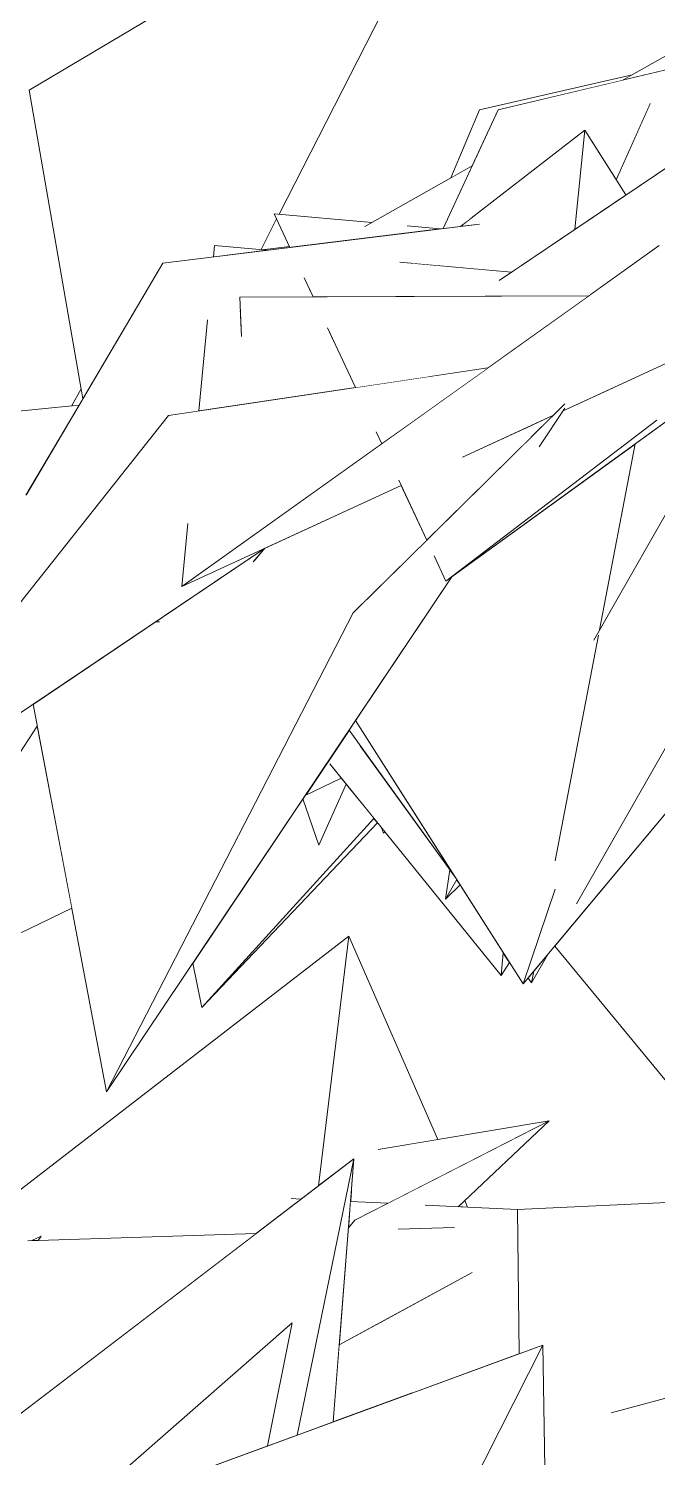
# Model space of a CAD drawing. Header units: millimetres. Extents: x -9413 to 8527, y -300 to 11224.
# Drawn here: x -8848 to -8540, y 3392 to 4091 of the extents above; entities that cross this region are included whole.
import ezdxf

# ---------------------------------------------------------------- set-up
doc = ezdxf.new("R2010")
doc.units = ezdxf.units.MM
doc.header["$MEASUREMENT"] = 0
doc.linetypes.add('Wipeout_Contour', pattern=[1000, 0, -1000])
doc.layers.add('Interior - Furniture', color=7, linetype='Continuous')
doc.layers.add('Interior - Furniture _Pen_No__4', color=7, linetype='Continuous', lineweight=20, true_color=0x029e21)

# ---------------------------------------------------------------- blocks, each defined once
blk = doc.blocks.new('Section Elem_40_6')
at = {"color": 254, "linetype": 'Wipeout_Contour', "lineweight": 0, "ltscale": 28388.756134}
blk.add_wipeout([(-8532.31, 4079.74), (-8556.97, 4065.74), (-8536.38, 4070.63)], dxfattribs=at).dxf.layer = 'Interior - Furniture'
at = {"color": 254, "linetype": 'Wipeout_Contour', "lineweight": 0, "ltscale": 28200.010984}
blk.add_wipeout([(-8714.63, 3518.17), (-8719.36, 3518.4), (-8716.74, 3516.56)], dxfattribs=at).dxf.layer = 'Interior - Furniture'
at = {"color": 254, "linetype": 'Wipeout_Contour', "lineweight": 0, "ltscale": 37473.299985}
blk.add_wipeout([(-8690.44, 3517), (-8691.45, 3504.16), (-8688.33, 3507.83), (-8672.13, 3516.11)], dxfattribs=at).dxf.layer = 'Interior - Furniture'
at = {"color": 254, "linetype": 'Wipeout_Contour', "lineweight": 0, "ltscale": 28531.875223}
blk.add_wipeout([(-8846.28, 3497.87), (-8843.16, 3497.96), (-8841.73, 3500.1)], dxfattribs=at).dxf.layer = 'Interior - Furniture'
at = {"color": 254, "linetype": 'Wipeout_Contour', "lineweight": 0, "ltscale": 74534.030924}
blk.add_wipeout([(-8630.93, 3482.31), (-8678.27, 3456.47), (-8660.11, 3423.39), (-8607.94, 3442.51), (-8608.72, 3513.03), (-8653.77, 3515.22), (-8658.69, 3503.7), (-8639.59, 3504.29)], dxfattribs=at).dxf.layer = 'Interior - Furniture'
at = {"color": 254, "linetype": 'Wipeout_Contour', "lineweight": 0, "ltscale": 47529.505578}
blk.add_wipeout([(-8965.24, 3299.8), (-8911.03, 3329.39), (-8927.8, 3355.24), (-8736.75, 3501.27), (-8848.21, 3497.81)], dxfattribs=at).dxf.layer = 'Interior - Furniture'
at = {"color": 254, "linetype": 'Wipeout_Contour', "lineweight": 0, "ltscale": 27969.60498}
blk.add_wipeout([(-8634.48, 3517.41), (-8637.63, 3514.43), (-8633.08, 3514.21)], dxfattribs=at).dxf.layer = 'Interior - Furniture'
at = {"color": 254, "linetype": 'Wipeout_Contour', "lineweight": 0, "ltscale": 92234.158387}
blk.add_wipeout([(-8608.72, 3513.03), (-8607.94, 3442.51), (-8596.34, 3446.77), (-8594.71, 3347.77), (-8594.78, 3347.66), (-8577.95, 3364.62), (-8580.89, 3368.04), (-8562.75, 3413.55), (-8517, 3426.02), (-8421.71, 3521.99)], dxfattribs=at).dxf.layer = 'Interior - Furniture'
at = {"color": 254, "linetype": 'Wipeout_Contour', "lineweight": 0, "ltscale": 46693.229498}
blk.add_wipeout([(-8694.26, 3468.29), (-8695.94, 3446.82), (-8630.93, 3482.31), (-8639.59, 3504.29), (-8667.05, 3503.44)], dxfattribs=at).dxf.layer = 'Interior - Furniture'
at = {"color": 254, "linetype": 'Wipeout_Contour', "lineweight": 0, "ltscale": 28195.372633}
blk.add_wipeout([(-8828.51, 3361.64), (-8731, 3397.39), (-8718.91, 3457.66)], dxfattribs=at).dxf.layer = 'Interior - Furniture'
at = {"color": 254, "linetype": 'Wipeout_Contour', "lineweight": 0, "ltscale": 123106.913059}
blk.add_wipeout([(-8691.14, 3646.79), (-8914.87, 3474.38), (-8894.53, 3474.11), (-8848.96, 3496.54), (-8848.21, 3497.81), (-8846.28, 3497.87), (-8841.73, 3500.1), (-8843.16, 3497.96), (-8736.75, 3501.27), (-8716.74, 3516.56), (-8719.36, 3518.4), (-8714.63, 3518.17), (-8706.06, 3524.73)], dxfattribs=at).dxf.layer = 'Interior - Furniture'
at = {"color": 254, "linetype": 'Wipeout_Contour', "lineweight": 0, "ltscale": 37350.363339}
blk.add_wipeout([(-8695.94, 3446.82), (-8698.88, 3409.17), (-8660.11, 3423.39), (-8678.27, 3456.47)], dxfattribs=at).dxf.layer = 'Interior - Furniture'
at = {"color": 254, "linetype": 'Wipeout_Contour', "lineweight": 0, "ltscale": 54878.883406}
blk.add_wipeout([(-8562.75, 3413.55), (-8580.89, 3368.04), (-8526.18, 3304.21), (-8526.06, 3304.22), (-8426.11, 3297.64), (-8427.67, 3450.35)], dxfattribs=at).dxf.layer = 'Interior - Furniture'
at = {"layer": 'Interior - Furniture _Pen_No__4', "linetype": 'Continuous'}
blk.add_line((-8562.77, 3413.55), (-8427.67, 3450.35), dxfattribs=at)
at = {"color": 254, "linetype": 'Wipeout_Contour', "lineweight": 0, "ltscale": 56293.718101}
blk.add_wipeout([(-8706.06, 3524.73), (-8688.81, 3537.92), (-8690.03, 3522.28), (-8676.81, 3542.43), (-8647.58, 3547.32), (-8691.14, 3646.79)], dxfattribs=at).dxf.layer = 'Interior - Furniture'
at = {"color": 254, "linetype": 'Wipeout_Contour', "lineweight": 0, "ltscale": 28349.308015}
blk.add_wipeout([(-8763.1, 3611.84), (-8677.17, 3702.3), (-8678.9, 3704.44)], dxfattribs=at).dxf.layer = 'Interior - Furniture'
at = {"color": 254, "linetype": 'Wipeout_Contour', "lineweight": 0, "ltscale": 74755.061614}
blk.add_wipeout([(-8691.45, 3504.16), (-8694.26, 3468.29), (-8667.05, 3503.44), (-8658.69, 3503.7), (-8653.77, 3515.22), (-8637.63, 3514.43), (-8593.26, 3556.42), (-8688.33, 3507.83)], dxfattribs=at).dxf.layer = 'Interior - Furniture'
at = {"layer": 'Interior - Furniture _Pen_No__4', "linetype": 'Continuous'}
blk.add_line((-8667.06, 3503.44), (-8639.58, 3504.29), dxfattribs=at)
at = {"color": 254, "linetype": 'Wipeout_Contour', "lineweight": 0, "ltscale": 66243.592156}
blk.add_wipeout([(-8767.59, 3633.54), (-8763.1, 3611.84), (-8678.9, 3704.44), (-8690.99, 3719.36), (-8692.51, 3721.25), (-8705.88, 3691.35), (-8713.65, 3713.99)], dxfattribs=at).dxf.layer = 'Interior - Furniture'
at = {"color": 254, "linetype": 'Wipeout_Contour', "lineweight": 0, "ltscale": 56117.575059}
blk.add_wipeout([(-8690.44, 3517), (-8672.13, 3516.11), (-8643.88, 3530.55), (-8593.26, 3556.42), (-8676.81, 3542.43), (-8690.03, 3522.28)], dxfattribs=at).dxf.layer = 'Interior - Furniture'
at = {"layer": 'Interior - Furniture _Pen_No__4', "linetype": 'Continuous'}
for p, q in [((-8676.82, 3542.43), (-8593.26, 3556.42)), ((-8593.26, 3556.42), (-8637.63, 3514.43)), ((-8633.08, 3514.21), (-8634.48, 3517.41)), ((-8421.71, 3521.99), (-8608.72, 3513.03)), ((-8653.78, 3515.22), (-8608.72, 3513.03))]:
    blk.add_line(p, q, dxfattribs=at)
at = {"color": 254, "linetype": 'Wipeout_Contour', "lineweight": 0, "ltscale": 75653.861078}
blk.add_wipeout([(-8689.1, 3804.96), (-8809.71, 3570.71), (-8640.83, 3822.59), (-8643.69, 3820.52), (-8649.5, 3832.95), (-8598.14, 3886.26), (-8585.49, 3905.12), (-8585.5, 3907.26)], dxfattribs=at).dxf.layer = 'Interior - Furniture'
at = {"color": 254, "linetype": 'Wipeout_Contour', "lineweight": 0, "ltscale": 84902.862138}
blk.add_wipeout([(-8927.8, 3355.24), (-8894.46, 3303.86), (-8859.89, 3334.15), (-8866.33, 3347.77), (-8828.51, 3361.64), (-8718.91, 3457.66), (-8731, 3397.39), (-8716.47, 3402.72), (-8688.81, 3537.92)], dxfattribs=at).dxf.layer = 'Interior - Furniture'
at = {"layer": 'Interior - Furniture _Pen_No__4', "linetype": 'Continuous'}
for p, q in [((-8848.21, 3497.81), (-8736.75, 3501.27)), ((-8846.28, 3497.87), (-8841.73, 3500.1)), ((-8841.73, 3500.1), (-8843.16, 3497.96))]:
    blk.add_line(p, q, dxfattribs=at)
at = {"color": 254, "linetype": 'Wipeout_Contour', "lineweight": 0, "ltscale": 28322.385856}
blk.add_wipeout([(-8591.14, 3901.69), (-8605.49, 3895.07), (-8602.03, 3890.93)], dxfattribs=at).dxf.layer = 'Interior - Furniture'
at = {"color": 254, "linetype": 'Wipeout_Contour', "lineweight": 0, "ltscale": 104897.829009}
blk.add_wipeout([(-8792.27, 3796.25), (-8845.71, 3760.26), (-8809.71, 3570.71), (-8689.1, 3804.96), (-8653.05, 3840.55), (-8665.58, 3867.35), (-8737.93, 3830.07), (-8732.35, 3836.58), (-8732.53, 3836.5), (-8785.8, 3800.61), (-8783.88, 3800.59)], dxfattribs=at).dxf.layer = 'Interior - Furniture'
at = {"color": 254, "linetype": 'Wipeout_Contour', "lineweight": 0, "ltscale": 28001.000448}
blk.add_wipeout([(-8601.81, 3623.9), (-8593.83, 3637.91), (-8600.7, 3629.7)], dxfattribs=at).dxf.layer = 'Interior - Furniture'
at = {"color": 254, "linetype": 'Wipeout_Contour', "lineweight": 0, "ltscale": 28081.61307}
blk.add_wipeout([(-8688.81, 3537.92), (-8716.47, 3402.72), (-8698.88, 3409.17)], dxfattribs=at).dxf.layer = 'Interior - Furniture'
at = {"layer": 'Interior - Furniture _Pen_No__4', "linetype": 'Continuous'}
for p, q in [((-8763.1, 3611.84), (-8767.59, 3633.54)), ((-8688.33, 3507.83), (-8593.26, 3556.42)), ((-8719.38, 3518.4), (-8714.63, 3518.17)), ((-8690.44, 3517), (-8672.13, 3516.11)), ((-8691.45, 3504.16), (-8688.33, 3507.83))]:
    blk.add_line(p, q, dxfattribs=at)
at = {"color": 254, "linetype": 'Wipeout_Contour', "lineweight": 0, "ltscale": 143709.0959}
blk.add_wipeout([(-8849.15, 3862.62), (-8849.01, 3862.67), (-8763.91, 3911.66), (-8760.38, 3948.33), (-8744.32, 3953.16), (-8744.61, 3959.42), (-8723.15, 3959.52), (-8710.44, 3963.33), (-8713.03, 3968.87), (-8674.25, 3974.2), (-8666.25, 3976.61), (-8660.53, 3976.09), (-8645.65, 3978.14), (-8627.31, 3995.27), (-8782.21, 3976.17)], dxfattribs=at).dxf.layer = 'Interior - Furniture'
at = {"color": 254, "linetype": 'Wipeout_Contour', "lineweight": 0, "ltscale": 65792.081901}
blk.add_wipeout([(-8685.79, 3740.19), (-8700.54, 3731.15), (-8616.71, 3627.64), (-8615.62, 3638.64), (-8636.76, 3671.87), (-8643.89, 3664.94), (-8641.85, 3679.34)], dxfattribs=at).dxf.layer = 'Interior - Furniture'
at = {"color": 254, "linetype": 'Wipeout_Contour', "lineweight": 0, "ltscale": 28005.853258}
blk.add_wipeout([(-8600.7, 3629.7), (-8603.54, 3626.29), (-8601.81, 3623.9)], dxfattribs=at).dxf.layer = 'Interior - Furniture'
at = {"color": 254, "linetype": 'Wipeout_Contour', "lineweight": 0, "ltscale": 102928.805809}
blk.add_wipeout([(-8866.33, 3347.77), (-8859.89, 3334.15), (-8830.81, 3359.63), (-8780.48, 3278.22), (-8750.17, 3297.47), (-8750.32, 3296.15), (-8750.68, 3295.5), (-8672.09, 3365.28), (-8655.59, 3339.27), (-8647.51, 3345.23), (-8596.34, 3446.77)], dxfattribs=at).dxf.layer = 'Interior - Furniture'
at = {"layer": 'Interior - Furniture _Pen_No__4', "linetype": 'Continuous'}
for p, q in [((-8927.8, 3355.24), (-8688.81, 3537.92)), ((-8688.81, 3537.92), (-8716.47, 3402.72)), ((-8698.88, 3409.17), (-8688.81, 3537.92)), ((-8828.51, 3361.64), (-8718.91, 3457.66)), ((-8718.91, 3457.66), (-8731, 3397.39))]:
    blk.add_line(p, q, dxfattribs=at)
at = {"color": 254, "linetype": 'Wipeout_Contour', "lineweight": 0, "ltscale": 102909.708589}
blk.add_wipeout([(-8643.69, 3820.52), (-8395.83, 4000.3), (-8433.45, 3979.2), (-8456.53, 3960.74), (-8453.59, 3960.75), (-8476.77, 3944.55), (-8481.72, 3940.59), (-8481.67, 3941.12), (-8490.72, 3934.8), (-8490.23, 3933.37), (-8540.58, 3899.21)], dxfattribs=at).dxf.layer = 'Interior - Furniture'
at = {"color": 254, "linetype": 'Wipeout_Contour', "lineweight": 0, "ltscale": 38369.726014}
blk.add_wipeout([(-8720.23, 3984.28), (-8733.58, 3982.68), (-8731.17, 3982.46), (-8720.02, 3983.84)], dxfattribs=at).dxf.layer = 'Interior - Furniture'
at = {"color": 254, "linetype": 'Wipeout_Contour', "lineweight": 0, "ltscale": 38211.963609}
blk.add_wipeout([(-8713.03, 3968.87), (-8708.69, 3959.58), (-8668.23, 3959.77), (-8674.25, 3974.2)], dxfattribs=at).dxf.layer = 'Interior - Furniture'
at = {"color": 254, "linetype": 'Wipeout_Contour', "lineweight": 0, "ltscale": 38092.521101}
blk.add_wipeout([(-8701.63, 3944.47), (-8687.95, 3915.22), (-8651.9, 3920.57), (-8658.01, 3935.24)], dxfattribs=at).dxf.layer = 'Interior - Furniture'
at = {"color": 254, "linetype": 'Wipeout_Contour', "lineweight": 0, "ltscale": 38603.037479}
blk.add_wipeout([(-8826.98, 3906.19), (-8823.25, 3906.55), (-8821.37, 3909.74), (-8822.23, 3914.66)], dxfattribs=at).dxf.layer = 'Interior - Furniture'
at = {"color": 254, "linetype": 'Wipeout_Contour', "lineweight": 0, "ltscale": 28514.203185}
blk.add_wipeout([(-8659.51, 3898.9), (-8677.85, 3893.6), (-8675.11, 3887.75)], dxfattribs=at).dxf.layer = 'Interior - Furniture'
at = {"color": 254, "linetype": 'Wipeout_Contour', "lineweight": 0, "ltscale": 28316.479874}
blk.add_wipeout([(-8687.94, 3752.32), (-8691.12, 3747.58), (-8639.05, 3675.47)], dxfattribs=at).dxf.layer = 'Interior - Furniture'
at = {"color": 254, "linetype": 'Wipeout_Contour', "lineweight": 0, "ltscale": 28049.30353}
blk.add_wipeout([(-8616.71, 3627.64), (-8612.59, 3633.88), (-8615.62, 3638.64)], dxfattribs=at).dxf.layer = 'Interior - Furniture'
at = {"color": 254, "linetype": 'Wipeout_Contour', "lineweight": 0, "ltscale": 83284.437693}
blk.add_wipeout([(-8596.34, 3446.77), (-8647.51, 3345.23), (-8637.55, 3360.34), (-8622.19, 3368.88), (-8646.07, 3324.26), (-8641.49, 3317.04), (-8637.34, 3321.7), (-8609.33, 3327.81), (-8594.71, 3347.77)], dxfattribs=at).dxf.layer = 'Interior - Furniture'
at = {"layer": 'Interior - Furniture _Pen_No__4', "linetype": 'Continuous'}
for p, q in [((-8608.72, 3513.03), (-8607.94, 3442.51)), ((-8630.92, 3482.32), (-8695.94, 3446.82)), ((-8866.33, 3347.77), (-8596.34, 3446.77)), ((-8596.34, 3446.77), (-8647.53, 3345.19)), ((-8594.71, 3347.77), (-8596.34, 3446.77))]:
    blk.add_line(p, q, dxfattribs=at)
at = {"color": 254, "linetype": 'Wipeout_Contour', "lineweight": 0, "ltscale": 57364.472178}
blk.add_wipeout([(-8679.9, 3995.94), (-8727.72, 4000.3), (-8720.02, 3983.84), (-8646.54, 3992.9), (-8662.58, 3994.36), (-8683.3, 3994.02)], dxfattribs=at).dxf.layer = 'Interior - Furniture'
at = {"color": 254, "linetype": 'Wipeout_Contour', "lineweight": 0, "ltscale": 28551.88613}
blk.add_wipeout([(-8645.65, 3978.14), (-8660.53, 3976.09), (-8634.68, 3973.76)], dxfattribs=at).dxf.layer = 'Interior - Furniture'
at = {"color": 254, "linetype": 'Wipeout_Contour', "lineweight": 0, "ltscale": 47313.661897}
blk.add_wipeout([(-8635.5, 3881.23), (-8666.76, 3869.88), (-8653.05, 3840.55), (-8602.03, 3890.93), (-8605.49, 3895.07)], dxfattribs=at).dxf.layer = 'Interior - Furniture'
at = {"color": 254, "linetype": 'Wipeout_Contour', "lineweight": 0, "ltscale": 66471.506807}
blk.add_wipeout([(-8645.65, 3978.14), (-8634.68, 3973.76), (-8611.68, 3971.69), (-8580.56, 3992.67), (-8575.76, 4041.12), (-8636.39, 3994.15), (-8627.31, 3995.27)], dxfattribs=at).dxf.layer = 'Interior - Furniture'
at = {"color": 254, "linetype": 'Wipeout_Contour', "lineweight": 0, "ltscale": 65980.126682}
blk.add_wipeout([(-8649.5, 3832.95), (-8643.69, 3820.52), (-8540.58, 3899.21), (-8544.41, 3911.2), (-8562.3, 3914.98), (-8586.3, 3903.92), (-8598.14, 3886.26)], dxfattribs=at).dxf.layer = 'Interior - Furniture'
at = {"color": 254, "linetype": 'Wipeout_Contour', "lineweight": 0, "ltscale": 37849.348891}
blk.add_wipeout([(-8575.76, 4041.12), (-8580.56, 3992.67), (-8569.54, 4000.1), (-8555.61, 4009.49)], dxfattribs=at).dxf.layer = 'Interior - Furniture'
at = {"color": 254, "linetype": 'Wipeout_Contour', "lineweight": 0, "ltscale": 47666.024058}
blk.add_wipeout([(-8683.3, 3994.02), (-8662.58, 3994.36), (-8646.54, 3992.9), (-8645.03, 3993.08), (-8630.86, 4023.79)], dxfattribs=at).dxf.layer = 'Interior - Furniture'
at = {"color": 254, "linetype": 'Wipeout_Contour', "lineweight": 0, "ltscale": 93533.956609}
blk.add_wipeout([(-8590.3, 3683.77), (-8590.28, 3669.73), (-8579.72, 3662.69), (-8466.07, 3862.28), (-8489.81, 3932.13), (-8551.07, 3887.7), (-8568.58, 3796.68), (-8515.55, 3889.44), (-8510.09, 3891.59), (-8569.09, 3794.03)], dxfattribs=at).dxf.layer = 'Interior - Furniture'
at = {"color": 254, "linetype": 'Wipeout_Contour', "lineweight": 0, "ltscale": 28542.959276}
blk.add_wipeout([(-8638.21, 3993.92), (-8636.39, 3994.15), (-8629.57, 3999.43)], dxfattribs=at).dxf.layer = 'Interior - Furniture'
at = {"color": 254, "linetype": 'Wipeout_Contour', "lineweight": 0, "ltscale": 56277.875485}
blk.add_wipeout([(-8544.41, 3911.2), (-8540.58, 3899.21), (-8490.23, 3933.37), (-8499.88, 3961.74), (-8501.02, 3960.53), (-8500.93, 3960.54)], dxfattribs=at).dxf.layer = 'Interior - Furniture'
at = {"color": 254, "linetype": 'Wipeout_Contour', "lineweight": 0, "ltscale": 65769.200812}
blk.add_wipeout([(-8686.55, 3754.4), (-8590.3, 3683.77), (-8569.09, 3794.03), (-8571.4, 3791.75), (-8568.58, 3796.68), (-8551.07, 3887.7), (-8640.83, 3822.59)], dxfattribs=at).dxf.layer = 'Interior - Furniture'
at = {"color": 254, "linetype": 'Wipeout_Contour', "lineweight": 0, "ltscale": 47199.443985}
blk.add_wipeout([(-8617.57, 3967.72), (-8572.88, 3960.78), (-8539.29, 3984.78), (-8532.85, 3982.44), (-8523.48, 4031.15)], dxfattribs=at).dxf.layer = 'Interior - Furniture'
at = {"color": 254, "linetype": 'Wipeout_Contour', "lineweight": 0, "ltscale": 65192.275358}
blk.add_wipeout([(-8590.28, 3669.73), (-8605.94, 3623.42), (-8408.43, 3859.84), (-8450.14, 3905.29), (-8471.97, 3879.64), (-8466.07, 3862.28), (-8579.72, 3662.69)], dxfattribs=at).dxf.layer = 'Interior - Furniture'
at = {"color": 254, "linetype": 'Wipeout_Contour', "lineweight": 0, "ltscale": 28387.683387}
blk.add_wipeout([(-8572.41, 4035.85), (-8560.37, 4016.95), (-8543.76, 4054.11)], dxfattribs=at).dxf.layer = 'Interior - Furniture'
at = {"color": 254, "linetype": 'Wipeout_Contour', "lineweight": 0, "ltscale": 66713.139631}
blk.add_wipeout([(-8573.7, 3960.2), (-8744.61, 3959.42), (-8743.71, 3940.21), (-8698.41, 3937.58), (-8701.63, 3944.47), (-8658.01, 3935.24), (-8612.34, 3932.6)], dxfattribs=at).dxf.layer = 'Interior - Furniture'
at = {"color": 254, "linetype": 'Wipeout_Contour', "lineweight": 0, "ltscale": 46963.360554}
blk.add_wipeout([(-8562.3, 3914.98), (-8544.41, 3911.2), (-8500.93, 3960.54), (-8501.11, 3960.53), (-8533.96, 3928.05)], dxfattribs=at).dxf.layer = 'Interior - Furniture'
at = {"color": 254, "linetype": 'Wipeout_Contour', "lineweight": 0, "ltscale": 46953.018912}
blk.add_wipeout([(-8687.94, 3752.32), (-8605.94, 3623.42), (-8590.28, 3669.73), (-8590.3, 3683.77), (-8686.55, 3754.4)], dxfattribs=at).dxf.layer = 'Interior - Furniture'
at = {"layer": 'Interior - Furniture _Pen_No__4', "linetype": 'Continuous'}
for p, q in [((-8691.14, 3646.79), (-8706.06, 3524.73)), ((-8647.58, 3547.32), (-8691.14, 3646.79)), ((-8615.62, 3638.64), (-8616.71, 3627.64)), ((-8616.71, 3627.64), (-8612.59, 3633.88)), ((-8600.7, 3629.7), (-8601.81, 3623.9)), ((-8601.81, 3623.9), (-8603.54, 3626.29))]:
    blk.add_line(p, q, dxfattribs=at)
at = {"color": 254, "linetype": 'Wipeout_Contour', "lineweight": 0, "ltscale": 85959.538194}
blk.add_wipeout([(-8779.42, 3901.63), (-8943.84, 3694.16), (-8732.53, 3836.5), (-8772.94, 3817.86), (-8769.97, 3848.71), (-8675.97, 3889.58), (-8677.85, 3893.6), (-8659.51, 3898.9), (-8623.21, 3924.83)], dxfattribs=at).dxf.layer = 'Interior - Furniture'
at = {"color": 254, "linetype": 'Wipeout_Contour', "lineweight": 0, "ltscale": 27877.293282}
blk.add_wipeout([(-8590.48, 3641.93), (-8529, 3567.39), (-8524.74, 3720.62)], dxfattribs=at).dxf.layer = 'Interior - Furniture'
at = {"color": 254, "linetype": 'Wipeout_Contour', "lineweight": 0, "ltscale": 28161.43651}
blk.add_wipeout([(-8638.43, 3674.49), (-8643.89, 3664.94), (-8636.76, 3671.87)], dxfattribs=at).dxf.layer = 'Interior - Furniture'
at = {"layer": 'Interior - Furniture _Pen_No__4', "linetype": 'Continuous'}
for p, q in [((-8590.27, 3669.76), (-8605.94, 3623.42)), ((-8601.81, 3623.9), (-8593.83, 3637.91)), ((-8529, 3567.39), (-8590.48, 3641.93))]:
    blk.add_line(p, q, dxfattribs=at)
at = {"color": 254, "linetype": 'Wipeout_Contour', "lineweight": 0, "ltscale": 77131.295032}
blk.add_wipeout([(-8873.27, 3901.63), (-8943.84, 3694.16), (-8779.42, 3901.63), (-8764.67, 3903.82), (-8763.91, 3911.66), (-8849.01, 3862.67), (-8849.15, 3862.62), (-8823.25, 3906.55)], dxfattribs=at).dxf.layer = 'Interior - Furniture'
at = {"color": 254, "linetype": 'Wipeout_Contour', "lineweight": 0, "ltscale": 47314.630384}
blk.add_wipeout([(-8713.65, 3713.99), (-8705.88, 3691.35), (-8692.51, 3721.25), (-8694.9, 3724.19), (-8712.51, 3715.69)], dxfattribs=at).dxf.layer = 'Interior - Furniture'
at = {"color": 254, "linetype": 'Wipeout_Contour', "lineweight": 0, "ltscale": 28289.3763}
blk.add_wipeout([(-8673.56, 3697.84), (-8675.17, 3699.82), (-8674.23, 3697.18)], dxfattribs=at).dxf.layer = 'Interior - Furniture'
at = {"color": 254, "linetype": 'Wipeout_Contour', "lineweight": 0, "ltscale": 37557.516951}
blk.add_wipeout([(-8641.85, 3679.34), (-8643.89, 3664.94), (-8638.43, 3674.49), (-8639.05, 3675.47)], dxfattribs=at).dxf.layer = 'Interior - Furniture'
at = {"layer": 'Interior - Furniture _Pen_No__4', "linetype": 'Continuous'}
for p, q in [((-8763.1, 3611.84), (-8678.9, 3704.44)), ((-8643.89, 3664.94), (-8641.85, 3679.34)), ((-8643.89, 3664.94), (-8638.43, 3674.49)), ((-8636.76, 3671.87), (-8643.89, 3664.94))]:
    blk.add_line(p, q, dxfattribs=at)
at = {"color": 254, "linetype": 'Wipeout_Contour', "lineweight": 0, "ltscale": 150800.720104}
blk.add_wipeout([(-8772.94, 3817.86), (-8665.58, 3867.36), (-8666.76, 3869.88), (-8635.5, 3881.23), (-8591.14, 3901.69), (-8585.5, 3907.26), (-8585.49, 3905.12), (-8586.3, 3903.92), (-8533.96, 3928.05), (-8501.11, 3960.53), (-8501.02, 3960.53), (-8499.88, 3961.74), (-8499.47, 3960.54), (-8479.82, 3960.63), (-8479.59, 3963.08), (-8539.29, 3984.78)], dxfattribs=at).dxf.layer = 'Interior - Furniture'
at = {"color": 254, "linetype": 'Wipeout_Contour', "lineweight": 0, "ltscale": 28720.72545}
blk.add_wipeout([(-8792.27, 3796.25), (-8783.88, 3800.59), (-8785.8, 3800.61)], dxfattribs=at).dxf.layer = 'Interior - Furniture'
at = {"color": 254, "linetype": 'Wipeout_Contour', "lineweight": 0, "ltscale": 28798.870653}
blk.add_wipeout([(-8843.7, 3749.63), (-8936.49, 3607.49), (-8826.77, 3660.49)], dxfattribs=at).dxf.layer = 'Interior - Furniture'
at = {"color": 254, "linetype": 'Wipeout_Contour', "lineweight": 0, "ltscale": 47319.384396}
blk.add_wipeout([(-8712.51, 3715.69), (-8694.9, 3724.19), (-8700.54, 3731.15), (-8685.79, 3740.19), (-8691.12, 3747.58)], dxfattribs=at).dxf.layer = 'Interior - Furniture'
at = {"color": 254, "linetype": 'Wipeout_Contour', "lineweight": 0, "ltscale": 28287.694335}
blk.add_wipeout([(-8673.56, 3697.84), (-8674.23, 3697.18), (-8673.53, 3697.8)], dxfattribs=at).dxf.layer = 'Interior - Furniture'
at = {"layer": 'Interior - Furniture _Pen_No__4', "linetype": 'Continuous'}
for p, q in [((-8533.93, 3928.06), (-8586.3, 3903.92)), ((-8943.84, 3694.16), (-8779.42, 3901.63)), ((-8591.14, 3901.69), (-8635.56, 3881.21)), ((-8585.48, 3905.14), (-8598.15, 3886.24)), ((-8643.69, 3820.52), (-8649.5, 3832.95)), ((-8809.71, 3570.71), (-8689.1, 3804.96)), ((-8785.8, 3800.61), (-8783.85, 3800.58)), ((-8809.71, 3570.71), (-8845.71, 3760.26)), ((-8936.49, 3607.49), (-8843.7, 3749.63)), ((-8639.05, 3675.47), (-8691.12, 3747.58)), ((-8605.94, 3623.42), (-8687.94, 3752.32)), ((-8616.71, 3627.64), (-8700.55, 3731.17)), ((-8694.9, 3724.19), (-8712.51, 3715.69)), ((-8692.51, 3721.25), (-8705.88, 3691.35)), ((-8705.88, 3691.35), (-8713.65, 3713.99)), ((-8677.17, 3702.3), (-8763.1, 3611.84)), ((-8674.23, 3697.18), (-8675.17, 3699.82)), ((-8673.56, 3697.84), (-8674.23, 3697.18)), ((-8674.23, 3697.18), (-8673.53, 3697.8)), ((-8826.77, 3660.49), (-8936.49, 3607.49)), ((-8914.87, 3474.38), (-8691.14, 3646.79))]:
    blk.add_line(p, q, dxfattribs=at)
at = {"color": 254, "linetype": 'Wipeout_Contour', "lineweight": 0, "ltscale": 28836.069973}
blk.add_wipeout([(-8757.41, 3979.23), (-8731.17, 3982.46), (-8756.87, 3984.78)], dxfattribs=at).dxf.layer = 'Interior - Furniture'
at = {"color": 254, "linetype": 'Wipeout_Contour', "lineweight": 0, "ltscale": 66464.186699}
blk.add_wipeout([(-8674.25, 3974.2), (-8668.23, 3959.77), (-8573.7, 3960.2), (-8572.88, 3960.78), (-8617.57, 3967.72), (-8611.68, 3971.69), (-8666.25, 3976.61)], dxfattribs=at).dxf.layer = 'Interior - Furniture'
at = {"color": 254, "linetype": 'Wipeout_Contour', "lineweight": 0, "ltscale": 28716.188647}
blk.add_wipeout([(-8710.44, 3963.33), (-8723.15, 3959.52), (-8708.69, 3959.58)], dxfattribs=at).dxf.layer = 'Interior - Furniture'
at = {"color": 254, "linetype": 'Wipeout_Contour', "lineweight": 0, "ltscale": 57467.933419}
blk.add_wipeout([(-8760.38, 3948.33), (-8764.67, 3903.82), (-8687.95, 3915.22), (-8698.41, 3937.58), (-8743.71, 3940.21), (-8744.32, 3953.16)], dxfattribs=at).dxf.layer = 'Interior - Furniture'
at = {"color": 254, "linetype": 'Wipeout_Contour', "lineweight": 0, "ltscale": 37951.188132}
blk.add_wipeout([(-8658.01, 3935.24), (-8651.9, 3920.57), (-8623.21, 3924.83), (-8612.34, 3932.6)], dxfattribs=at).dxf.layer = 'Interior - Furniture'
at = {"color": 254, "linetype": 'Wipeout_Contour', "lineweight": 0, "ltscale": 38159.571824}
blk.add_wipeout([(-8772.94, 3817.86), (-8675.11, 3887.75), (-8675.97, 3889.58), (-8769.97, 3848.71)], dxfattribs=at).dxf.layer = 'Interior - Furniture'
at = {"color": 254, "linetype": 'Wipeout_Contour', "lineweight": 0, "ltscale": 37463.450624}
blk.add_wipeout([(-8515.55, 3889.44), (-8571.4, 3791.75), (-8569.09, 3794.03), (-8510.09, 3891.59)], dxfattribs=at).dxf.layer = 'Interior - Furniture'
at = {"layer": 'Interior - Furniture _Pen_No__4', "linetype": 'Continuous'}
for p, q in [((-8540.58, 3899.22), (-8643.69, 3820.52)), ((-8675.11, 3887.75), (-8677.85, 3893.61)), ((-8571.41, 3791.72), (-8515.55, 3889.44)), ((-8551.07, 3887.7), (-8568.58, 3796.68)), ((-8605.94, 3623.42), (-8408.43, 3859.84)), ((-8579.74, 3662.66), (-8466.07, 3862.28)), ((-8772.94, 3817.86), (-8769.97, 3848.72)), ((-8640.83, 3822.59), (-8809.71, 3570.71)), ((-8569.08, 3794.05), (-8590.31, 3683.71))]:
    blk.add_line(p, q, dxfattribs=at)
at = {"color": 254, "linetype": 'Wipeout_Contour', "lineweight": 0, "ltscale": 96252.489375}
blk.add_wipeout([(-8847.6, 4060.79), (-8821.37, 3909.74), (-8782.21, 3976.17), (-8757.41, 3979.23), (-8756.87, 3984.78), (-8734.18, 3982.73), (-8726.52, 3997.74), (-8727.72, 4000.3), (-8725.33, 4000.09), (-8627.72, 4191.46)], dxfattribs=at).dxf.layer = 'Interior - Furniture'
at = {"color": 254, "linetype": 'Wipeout_Contour', "lineweight": 0, "ltscale": 38057.415642}
blk.add_wipeout([(-8737.93, 3830.07), (-8665.58, 3867.35), (-8665.58, 3867.36), (-8732.35, 3836.58)], dxfattribs=at).dxf.layer = 'Interior - Furniture'
at = {"layer": 'Interior - Furniture _Pen_No__4', "linetype": 'Continuous'}
for p, q in [((-8821.37, 3909.74), (-8847.6, 4060.79)), ((-8720.02, 3983.84), (-8727.72, 4000.3)), ((-8727.72, 4000.3), (-8679.9, 3995.94)), ((-8726.52, 3997.74), (-8734.18, 3982.73)), ((-8772.94, 3817.86), (-8539.29, 3984.78)), ((-8757.41, 3979.23), (-8756.87, 3984.78)), ((-8756.87, 3984.78), (-8731.17, 3982.46)), ((-8733.58, 3982.68), (-8720.23, 3984.28)), ((-8849.18, 3862.57), (-8782.21, 3976.17)), ((-8666.28, 3976.61), (-8611.68, 3971.69)), ((-8708.69, 3959.58), (-8713.03, 3968.88)), ((-8744.61, 3959.42), (-8573.7, 3960.2)), ((-8743.7, 3940.2), (-8744.61, 3959.42)), ((-8764.67, 3903.82), (-8760.38, 3948.35)), ((-8687.95, 3915.22), (-8701.63, 3944.49)), ((-8779.42, 3901.63), (-8623.21, 3924.83)), ((-8826.98, 3906.19), (-8822.23, 3914.66)), ((-8873.27, 3901.63), (-8823.25, 3906.55)), ((-8689.1, 3804.96), (-8585.49, 3907.27)), ((-8665.58, 3867.36), (-8772.94, 3817.86)), ((-8653.05, 3840.55), (-8666.76, 3869.88)), ((-8732.53, 3836.5), (-8943.84, 3694.16)), ((-8737.95, 3830.05), (-8732.35, 3836.58))]:
    blk.add_line(p, q, dxfattribs=at)
at = {"color": 254, "linetype": 'Wipeout_Contour', "lineweight": 0, "ltscale": 113628.670498}
blk.add_wipeout([(-8645.03, 3993.08), (-8638.21, 3993.92), (-8629.57, 3999.43), (-8575.76, 4041.12), (-8572.41, 4035.85), (-8543.76, 4054.11), (-8560.37, 4016.95), (-8555.61, 4009.49), (-8523.48, 4031.15), (-8518.64, 4016.92), (-8456.41, 4089.64), (-8618.22, 4051.18)], dxfattribs=at).dxf.layer = 'Interior - Furniture'
at = {"layer": 'Interior - Furniture _Pen_No__4', "linetype": 'Continuous'}
for p, q in [((-8643.69, 3820.52), (-8395.83, 4000.3)), ((-8782.21, 3976.17), (-8627.28, 3995.27)), ((-8662.71, 3994.37), (-8646.54, 3992.9))]:
    blk.add_line(p, q, dxfattribs=at)
at = {"color": 254, "linetype": 'Wipeout_Contour', "lineweight": 0, "ltscale": 57050.701846}
blk.add_wipeout([(-8641.23, 4017.9), (-8630.86, 4023.79), (-8618.22, 4051.18), (-8556.97, 4065.74), (-8552.55, 4068.24), (-8627.29, 4051.18)], dxfattribs=at).dxf.layer = 'Interior - Furniture'
at = {"layer": 'Interior - Furniture _Pen_No__4', "linetype": 'Continuous'}
for p, q in [((-8847.6, 4060.79), (-8627.72, 4191.46)), ((-8627.72, 4191.46), (-8725.33, 4000.09)), ((-8618.22, 4051.18), (-8456.39, 4089.64)), ((-8556.97, 4065.74), (-8532.31, 4079.74)), ((-8627.29, 4051.18), (-8552.55, 4068.24)), ((-8645.03, 3993.08), (-8618.22, 4051.18)), ((-8641.23, 4017.9), (-8627.29, 4051.18)), ((-8543.74, 4054.16), (-8560.37, 4016.95)), ((-8636.39, 3994.15), (-8575.76, 4041.12)), ((-8575.76, 4041.12), (-8580.56, 3992.67)), ((-8555.61, 4009.49), (-8575.76, 4041.12)), ((-8617.6, 3967.7), (-8523.48, 4031.15)), ((-8683.32, 3994), (-8630.86, 4023.79))]:
    blk.add_line(p, q, dxfattribs=at)

msp = doc.modelspace()

# ---------------------------------------------------------------- block references
at = {"layer": 'Interior - Furniture'}
msp.add_blockref('Section Elem_40_6', (0, 0), dxfattribs=at)

doc.saveas('drawing.dxf')
